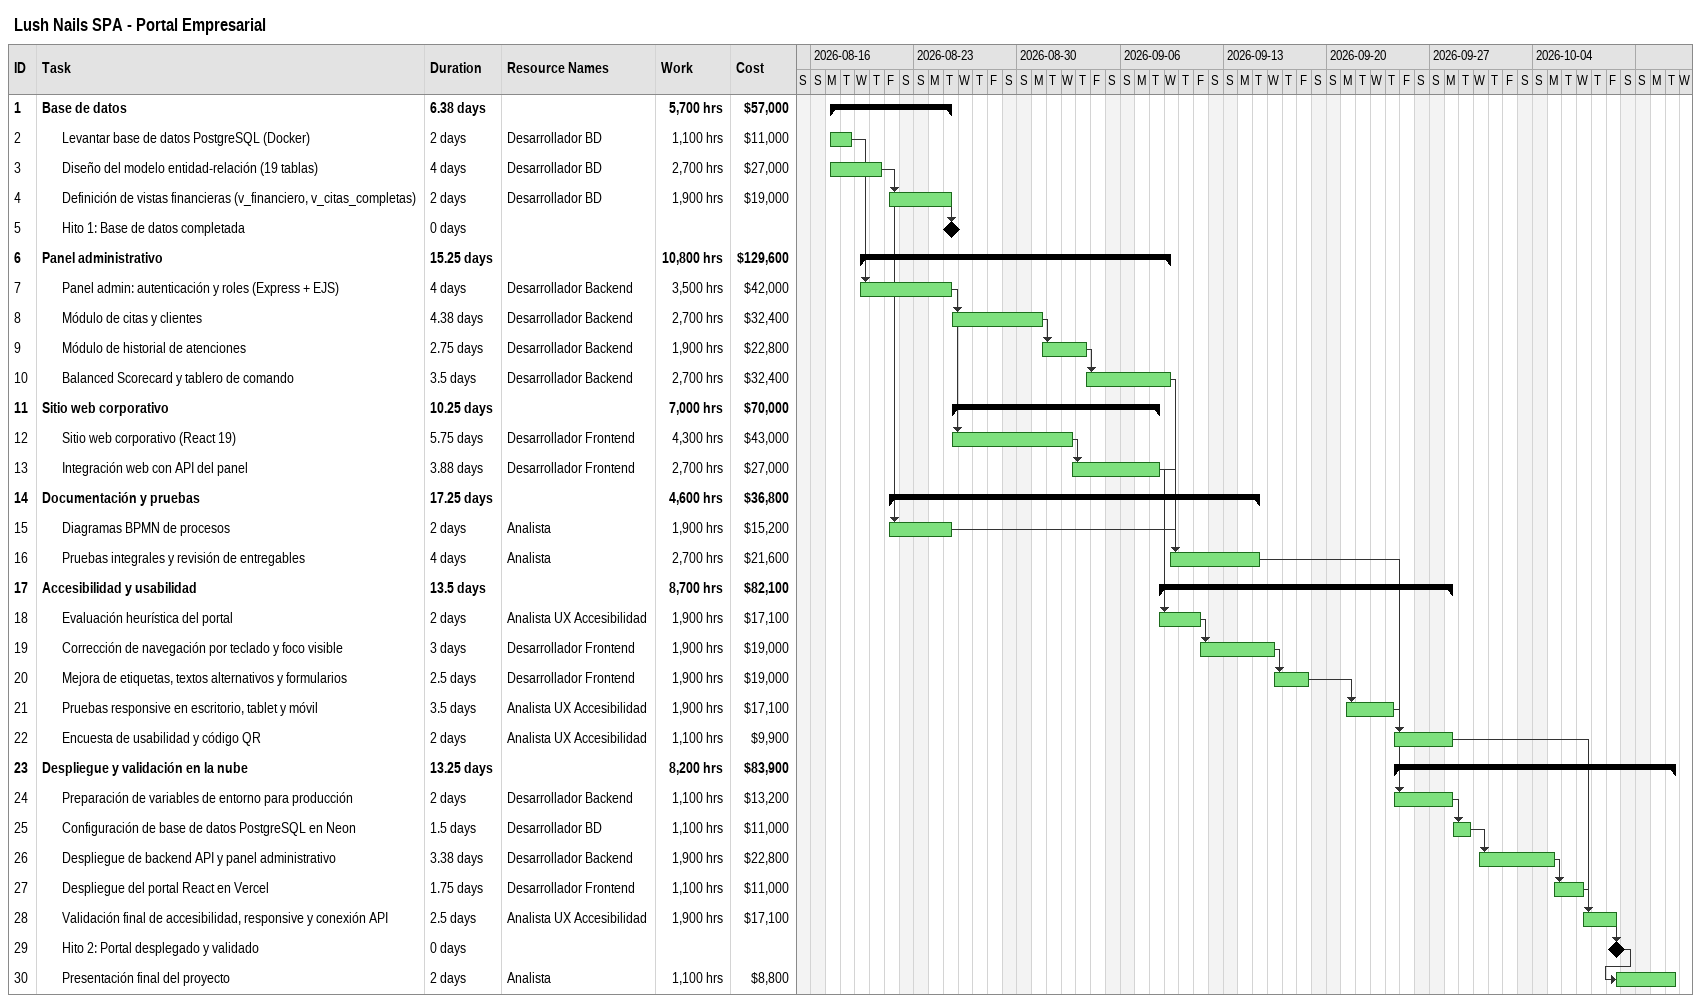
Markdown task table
Lush Nails SPA - Portal Empresarial

| ID | Level | Task | Duration | Start | Finish | Predecessors | Resources | Work (h) | Cost ($) |
|---|---|---|---|---|---|---|---|---|---|
| 1 | 1 | **Base de datos** | 6.38d | 2026-08-17 | 2026-08-25 |  |  | 5700 | 57000 |
| 2 | 2 | Levantar base de datos PostgreSQL (Docker) | 2d | 2026-08-17 | 2026-08-18 |  | Desarrollador BD | 1100 | 11000 |
| 3 | 2 | Diseño del modelo entidad-relación (19 tablas) | 4d | 2026-08-17 | 2026-08-20 |  | Desarrollador BD | 2700 | 27000 |
| 4 | 2 | Definición de vistas financieras (v_financiero, v_citas_completas) | 2d | 2026-08-21 | 2026-08-25 | 3 | Desarrollador BD | 1900 | 19000 |
| 5 | 2 | Hito 1: Base de datos completada | 0d | 2026-08-25 | 2026-08-25 | 4 |  |  |  |
| 6 | 1 | **Panel administrativo** | 15.25d | 2026-08-19 | 2026-09-09 |  |  | 10800 | 129600 |
| 7 | 2 | Panel admin: autenticación y roles (Express + EJS) | 4d | 2026-08-19 | 2026-08-25 | 2 | Desarrollador Backend | 3500 | 42000 |
| 8 | 2 | Módulo de citas y clientes | 4.38d | 2026-08-25 | 2026-08-31 | 7 | Desarrollador Backend | 2700 | 32400 |
| 9 | 2 | Módulo de historial de atenciones | 2.75d | 2026-08-31 | 2026-09-03 | 8 | Desarrollador Backend | 1900 | 22800 |
| 10 | 2 | Balanced Scorecard y tablero de comando | 3.5d | 2026-09-03 | 2026-09-09 | 9 | Desarrollador Backend | 2700 | 32400 |
| 11 | 1 | **Sitio web corporativo** | 10.25d | 2026-08-25 | 2026-09-08 |  |  | 7000 | 70000 |
| 12 | 2 | Sitio web corporativo (React 19) | 5.75d | 2026-08-25 | 2026-09-02 | 7 | Desarrollador Frontend | 4300 | 43000 |
| 13 | 2 | Integración web con API del panel | 3.88d | 2026-09-02 | 2026-09-08 | 12 | Desarrollador Frontend | 2700 | 27000 |
| 14 | 1 | **Documentación y pruebas** | 17.25d | 2026-08-21 | 2026-09-15 |  |  | 4600 | 36800 |
| 15 | 2 | Diagramas BPMN de procesos | 2d | 2026-08-21 | 2026-08-25 | 3 | Analista | 1900 | 15200 |
| 16 | 2 | Pruebas integrales y revisión de entregables | 4d | 2026-09-09 | 2026-09-15 | 10, 13, 15 | Analista | 2700 | 21600 |
| 17 | 1 | **Accesibilidad y usabilidad** | 13.5d | 2026-09-08 | 2026-09-28 |  |  | 8700 | 82100 |
| 18 | 2 | Evaluación heurística del portal | 2d | 2026-09-08 | 2026-09-11 | 13 | Analista UX Accesibilidad | 1900 | 17100 |
| 19 | 2 | Corrección de navegación por teclado y foco visible | 3d | 2026-09-11 | 2026-09-16 | 18 | Desarrollador Frontend | 1900 | 19000 |
| 20 | 2 | Mejora de etiquetas, textos alternativos y formularios | 2.5d | 2026-09-16 | 2026-09-18 | 19 | Desarrollador Frontend | 1900 | 19000 |
| 21 | 2 | Pruebas responsive en escritorio, tablet y móvil | 3.5d | 2026-09-21 | 2026-09-24 | 20 | Analista UX Accesibilidad | 1900 | 17100 |
| 22 | 2 | Encuesta de usabilidad y código QR | 2d | 2026-09-24 | 2026-09-28 | 21 | Analista UX Accesibilidad | 1100 | 9900 |
| 23 | 1 | **Despliegue y validación en la nube** | 13.25d | 2026-09-24 | 2026-10-13 |  |  | 8200 | 83900 |
| 24 | 2 | Preparación de variables de entorno para producción | 2d | 2026-09-24 | 2026-09-28 | 16, 21 | Desarrollador Backend | 1100 | 13200 |
| 25 | 2 | Configuración de base de datos PostgreSQL en Neon | 1.5d | 2026-09-28 | 2026-09-29 | 24 | Desarrollador BD | 1100 | 11000 |
| 26 | 2 | Despliegue de backend API y panel administrativo | 3.38d | 2026-09-30 | 2026-10-05 | 25 | Desarrollador Backend | 1900 | 22800 |
| 27 | 2 | Despliegue del portal React en Vercel | 1.75d | 2026-10-05 | 2026-10-07 | 26 | Desarrollador Frontend | 1100 | 11000 |
| 28 | 2 | Validación final de accesibilidad, responsive y conexión API | 2.5d | 2026-10-07 | 2026-10-09 | 27, 22 | Analista UX Accesibilidad | 1900 | 17100 |
| 29 | 2 | Hito 2: Portal desplegado y validado | 0d | 2026-10-09 | 2026-10-09 | 28 |  |  |  |
| 30 | 2 | Presentación final del proyecto | 2d | 2026-10-09 | 2026-10-13 | 29 | Analista | 1100 | 8800 |
